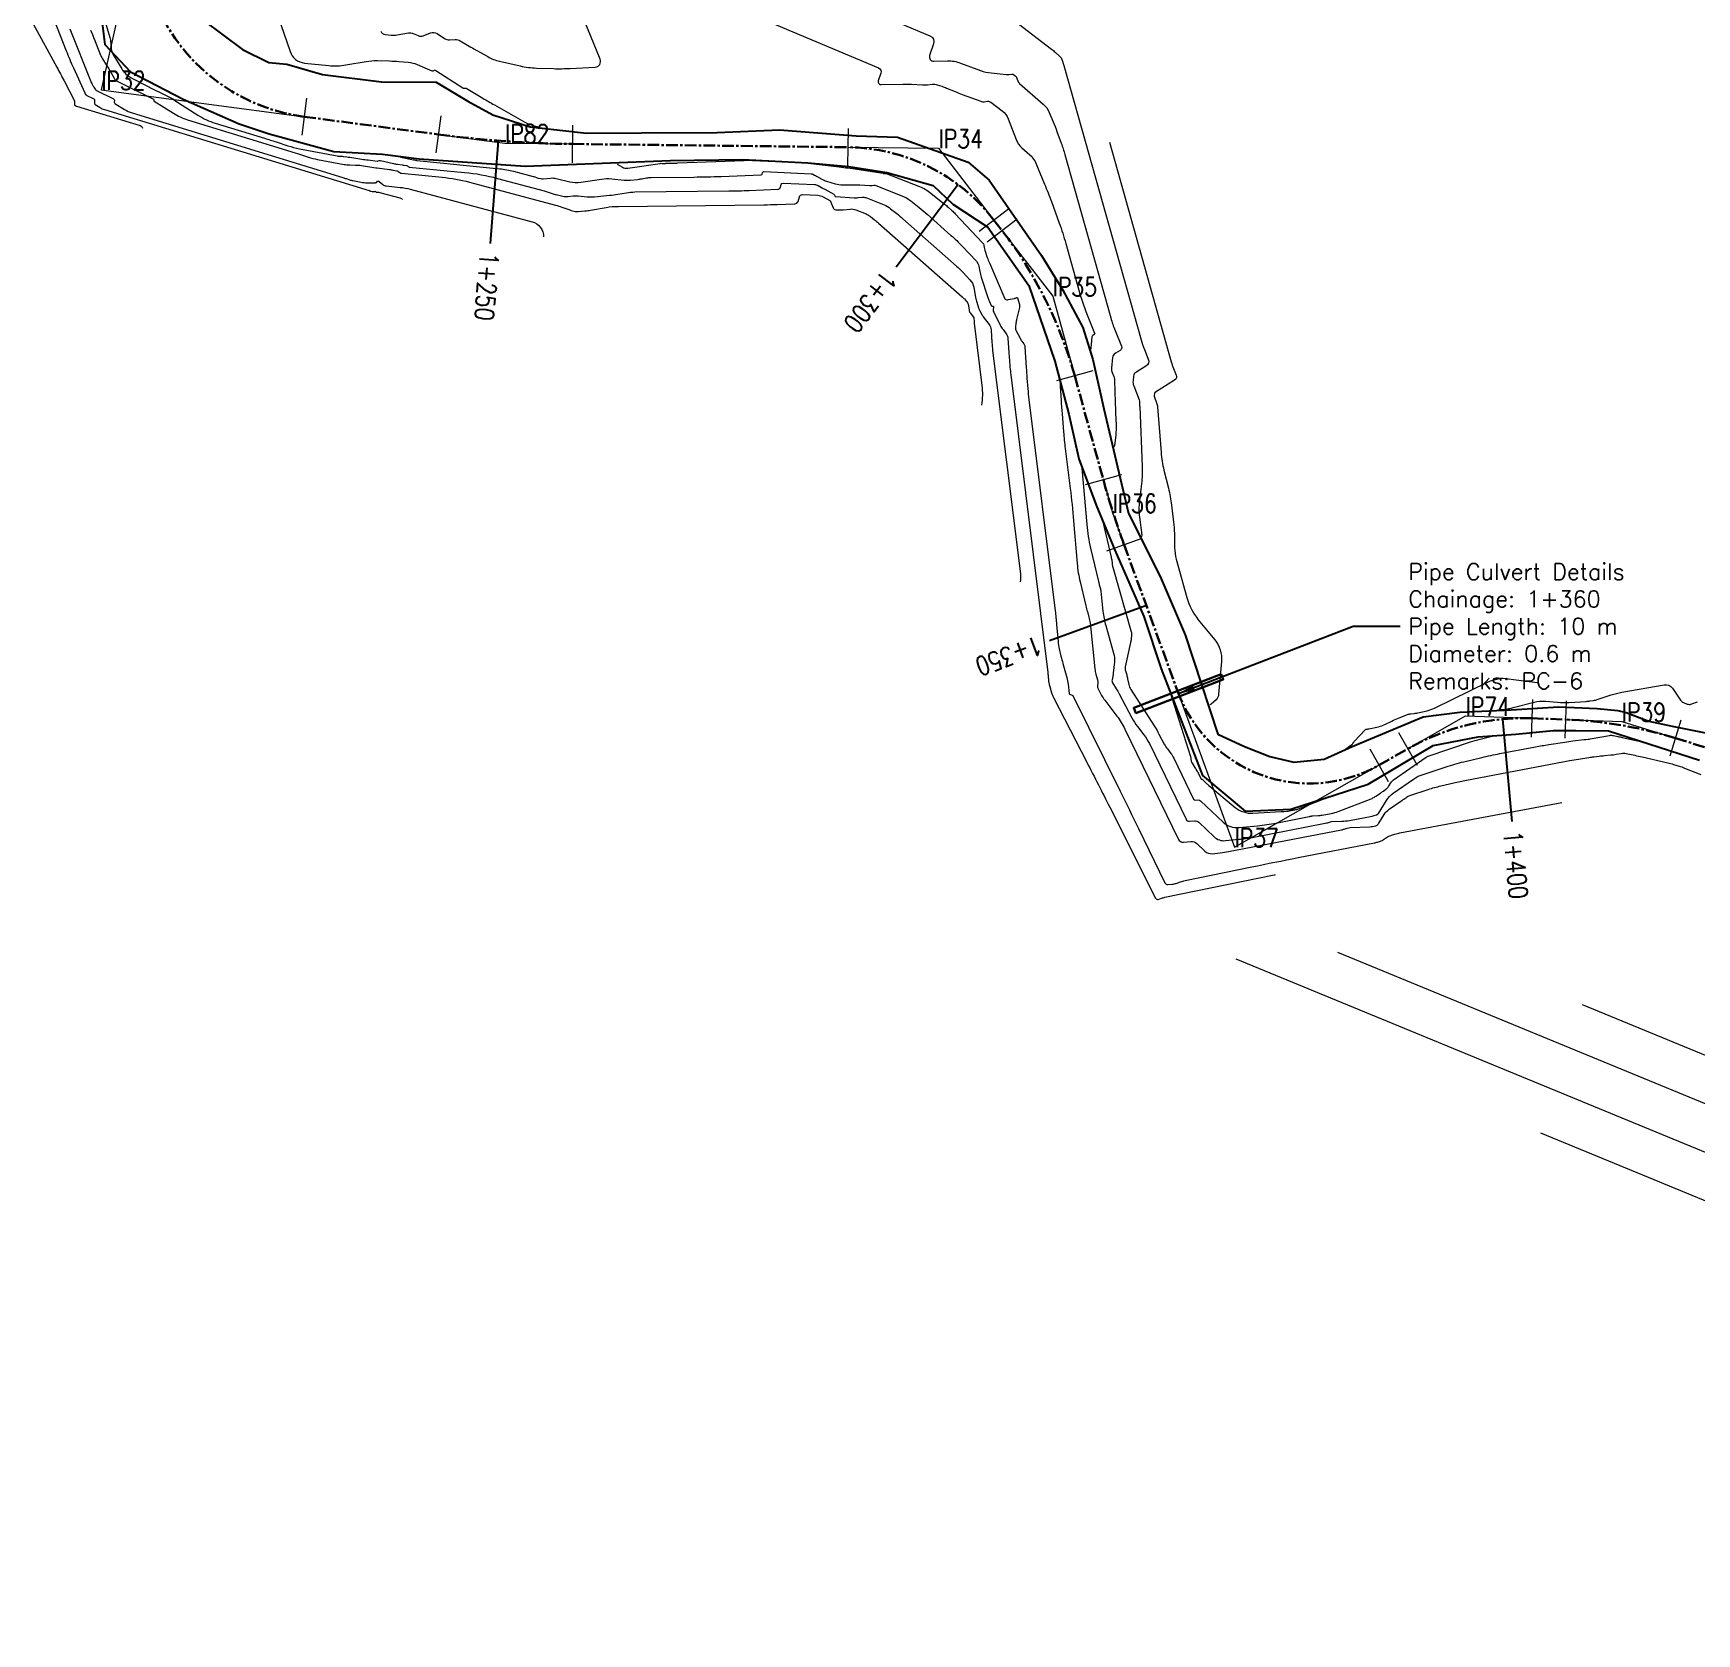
# Model space of a CAD drawing. Extents: x 337736 to 342002, y 3067251 to 3069533.
# Drawn here: x 338894.4 to 339072, y 3068273.6 to 3068444.5 of the extents above; entities that cross this region are included whole.
import ezdxf
from ezdxf.enums import TextEntityAlignment as Align

# ---------------------------------------------------------------- set-up
doc = ezdxf.new("R2010")
doc.units = 0
doc.header["$MEASUREMENT"] = 0
doc.linetypes.add('Center', pattern=[2, 1.25, -0.25, 0.25, -0.25])
for name, color, linetype, lineweight in [('BEC', 3, 'Continuous', 13), ('BES', 3, 'Continuous', 13), ('Chainage', 7, 'Continuous', 25), ('Contour', 4, 'Continuous', 0), ('IP_Line', 150, 'Continuous', 9), ('PC_Callout', 6, 'Continuous', 30), ('PipeCulvert', 6, 'Continuous', 30), ('RC', 9, 'Center', 30)]:
    doc.layers.add(name, color=color, linetype=linetype, lineweight=lineweight)
doc.layers.add('IPName', color=7, linetype='Continuous')
doc.layers.add('RoadEdge', color=51, linetype='Continuous')
doc.styles.get("Standard").update_dxf_attribs({"font": 'simplex.shx'})
doc.dimstyles.new('Dimension_PC_Callout', dxfattribs={"dimtxt": 1.75, "dimasz": 1.75, "dimexe": 0.18, "dimexo": 0.0625, "dimgap": 0.875, "dimtad": 0, "dimdec": 4, "dimzin": 0, "dimdsep": 46, "dimtxsty": 'Standard', "dimcen": 0.09, "dimadec": 0, "dimazin": 0, "dimtfac": 1, "dimtdec": 4, "dimtofl": 0, "dimtmove": 0, "dimatfit": 3, "dimfxl": 1, "dimtolj": 1, "dimtzin": 0, "dimarcsym": 0})

msp = doc.modelspace()

# ---------------------------------------------------------------- linework, layer by layer
at = {"layer": 'BEC'}
for points in [[(338923.62, 3068437.6), (338923.09, 3068433.64)], [(338923.62, 3068437.6), (338923.09, 3068433.64)], [(338937.94, 3068435.71), (338937.41, 3068431.75)], [(338937.94, 3068435.71), (338937.41, 3068431.75)], [(338952.02, 3068434.71), (338951.97, 3068430.71)], [(338952.02, 3068434.71), (338951.97, 3068430.71)], [(338981.43, 3068434.37), (338981.38, 3068430.37)], [(338981.43, 3068434.37), (338981.38, 3068430.37)], [(338998.6, 3068425.8), (338995.43, 3068423.36)], [(338998.6, 3068425.8), (338995.43, 3068423.36)], [(338999.47, 3068424.67), (338996.3, 3068422.23)], [(338999.47, 3068424.67), (338996.3, 3068422.23)], [(339007.56, 3068408.47), (339003.7, 3068407.41)], [(339007.56, 3068408.47), (339003.7, 3068407.41)], [(339010.62, 3068397.38), (339006.76, 3068396.31)], [(339010.62, 3068397.38), (339006.76, 3068396.31)], [(339012.79, 3068390.58), (339009.03, 3068389.21)], [(339012.79, 3068390.58), (339009.03, 3068389.21)], [(339018.5, 3068374.94), (339014.74, 3068373.57)], [(339018.5, 3068374.94), (339014.74, 3068373.57)], [(339054.53, 3068373.37), (339054.38, 3068369.37)], [(339054.53, 3068373.37), (339054.38, 3068369.37)], [(339058.11, 3068373.24), (339057.96, 3068369.24)], [(339058.11, 3068373.24), (339057.96, 3068369.24)], [(339070.36, 3068371.16), (339069.18, 3068367.34)], [(339070.36, 3068371.16), (339069.18, 3068367.34)], [(339040.22, 3068369.86), (339042.2, 3068366.38)], [(339040.22, 3068369.86), (339042.2, 3068366.38)], [(339037.13, 3068368.1), (339039.11, 3068364.62)], [(339037.13, 3068368.1), (339039.11, 3068364.62)]]:
    msp.add_lwpolyline(points, dxfattribs=at)
at = {"layer": 'BES'}
for points in [[(338923.62, 3068437.6), (338923.09, 3068433.64)], [(338923.62, 3068437.6), (338923.09, 3068433.64)], [(338937.94, 3068435.71), (338937.41, 3068431.75)], [(338937.94, 3068435.71), (338937.41, 3068431.75)], [(338952.02, 3068434.71), (338951.97, 3068430.71)], [(338952.02, 3068434.71), (338951.97, 3068430.71)], [(338981.43, 3068434.37), (338981.38, 3068430.37)], [(338981.43, 3068434.37), (338981.38, 3068430.37)], [(338998.6, 3068425.8), (338995.43, 3068423.36)], [(338998.6, 3068425.8), (338995.43, 3068423.36)], [(338999.47, 3068424.67), (338996.3, 3068422.23)], [(338999.47, 3068424.67), (338996.3, 3068422.23)], [(339007.56, 3068408.47), (339003.7, 3068407.41)], [(339007.56, 3068408.47), (339003.7, 3068407.41)], [(339010.62, 3068397.38), (339006.76, 3068396.31)], [(339010.62, 3068397.38), (339006.76, 3068396.31)], [(339012.79, 3068390.58), (339009.03, 3068389.21)], [(339012.79, 3068390.58), (339009.03, 3068389.21)], [(339018.5, 3068374.94), (339014.74, 3068373.57)], [(339018.5, 3068374.94), (339014.74, 3068373.57)], [(339054.53, 3068373.37), (339054.38, 3068369.37)], [(339054.53, 3068373.37), (339054.38, 3068369.37)], [(339058.11, 3068373.24), (339057.96, 3068369.24)], [(339058.11, 3068373.24), (339057.96, 3068369.24)], [(339070.36, 3068371.16), (339069.18, 3068367.34)], [(339070.36, 3068371.16), (339069.18, 3068367.34)], [(339040.22, 3068369.86), (339042.2, 3068366.38)], [(339040.22, 3068369.86), (339042.2, 3068366.38)], [(339037.13, 3068368.1), (339039.11, 3068364.62)], [(339037.13, 3068368.1), (339039.11, 3068364.62)]]:
    msp.add_lwpolyline(points, dxfattribs=at)
at = {"layer": 'Chainage'}
for p, q in [((338944.06, 3068433.06), (338943.21, 3068422.09)), ((338993.18, 3068428.37), (338986.58, 3068419.57)), ((339013.28, 3068383.4), (339002.95, 3068379.63)), ((339051.3, 3068371.28), (339052.3, 3068360.33))]:
    msp.add_line(p, q, dxfattribs=at)
at = {"layer": 'Contour'}
for points, elevation in [([(338942.29, 3068464.46), (338990.18, 3068444.27, -0.39524), (338990.57, 3068443.4), (338990.14, 3068442.16, 0.52309), (338990.58, 3068441.56), (338992.06, 3068441.59, -0.09527), (338993.44, 3068441.36), (338995.59, 3068440.56, 0.06492), (338996.72, 3068440.3), (338998.32, 3068440.14, 0.05425), (338998.6, 3068440.14), (338998.91, 3068440.18, -0.1947), (338999.11, 3068440.12), (338999.29, 3068439.99, -0.14037), (338999.42, 3068439.81), (338999.56, 3068439.44, 0.12299), (338999.75, 3068439.17), (339002.28, 3068436.95, -0.11493), (339002.91, 3068436.09), (339003.33, 3068435.07, -0.01119), (339003.73, 3068434.05), (339004.19, 3068432.79, -0.01902), (339004.58, 3068431.58), (339009.49, 3068414.13, 0.02759), (339009.94, 3068412.8), (339010.63, 3068411.11, -0.36572), (339010.48, 3068410.67), (339009.97, 3068410.36, 0.23471), (339009.68, 3068409.89), (339009.57, 3068408.75, 0.11529), (339009.63, 3068408.3), (339009.8, 3068407.86, -0.08334), (339009.89, 3068407.41), (339009.96, 3068405.15, 0.00306), (339010, 3068403.95), (339010.05, 3068402.73, -0.04124), (339010.01, 3068401.61), (339009.87, 3068400.49, -0.264869), (339009.74, 3068400.31, -0.264869)], 1433), ([(338917.25, 3068456.02), (338921.85, 3068442.59, 0.29277), (338923.4, 3068441.36), (338925.98, 3068441.09, 0.06816), (338927.82, 3068441.16), (338929.97, 3068441.53, -0.04958), (338931.17, 3068441.61), (338932.48, 3068441.58, -0.01314), (338933.48, 3068441.52), (338934.47, 3068441.44, -0.08203), (338935.42, 3068441.2), (338936.98, 3068440.53, 0.19441), (338937.12, 3068440.53), (338937.26, 3068440.58, -0.23688), (338937.4, 3068440.57), (338940.29, 3068438.71, 0.15405), (338940.41, 3068438.68), (338940.53, 3068438.69, -0.1456), (338940.65, 3068438.66), (338942.44, 3068437.59, 0.00561), (338943.67, 3068436.88), (338946.93, 3068435.03, 0.07234), (338947.82, 3068434.69), (338948.56, 3068434.52)], 1436), ([(338953.68, 3068453.9), (338984.68, 3068440.83, -0.39524), (338984.94, 3068440.26), (338984.66, 3068439.44, 0.52309), (338984.95, 3068439.05), (338987.27, 3068439.1, -0.01842), (338988.22, 3068439.09), (338989.38, 3068439.03, 0.03944), (338989.91, 3068439.04), (338990.45, 3068439.1, -0.11078), (338990.96, 3068439.04), (338991.46, 3068438.87, -0.01515), (338991.95, 3068438.68), (338992.86, 3068438.31, 0.00971), (338993.63, 3068438), (338995.6, 3068437.27, 0.11937), (338995.96, 3068437.23), (338996.33, 3068437.27, -0.1947), (338996.66, 3068437.18), (338997.88, 3068436.26, -0.14037), (338998.53, 3068435.38), (338999.37, 3068433.19, 0.12299), (338999.99, 3068432.29), (339000.84, 3068431.55, -0.11493), (339001.48, 3068430.66), (339002.41, 3068428.42, -0.01119), (339003.14, 3068426.57), (339003.98, 3068424.26, -0.01902), (339004.68, 3068422.08), (339006.26, 3068416.47, 0.02759), (339006.82, 3068414.83), (339007.76, 3068412.5, -0.36572), (339007.72, 3068412.36), (339007.56, 3068412.26, 0.23471), (339007.47, 3068412.12), (339007.36, 3068410.93, -0.128556), (339007.3, 3068410.76, -0.128556)], 1434), ([(338931.56, 3068444.75, 0.29277), (338931.99, 3068444.41), (338932.64, 3068444.34, 0.06816), (338933.28, 3068444.36), (338934.48, 3068444.57, -0.14553), (338935.01, 3068444.51), (338935.53, 3068444.28, 0.19441), (338936.05, 3068444.27), (338936.86, 3068444.58, -0.23688), (338937.54, 3068444.5), (338938.34, 3068443.99, 0.15405), (338938.88, 3068443.84), (338939.47, 3068443.87, -0.1456), (338940.02, 3068443.73), (338940.8, 3068443.27, 0.00561), (338941.49, 3068442.87), (338942.95, 3068442.04, 0.07234), (338944.22, 3068441.55), (338946.42, 3068441.04, 0.04877), (338948.18, 3068440.82), (338949.97, 3068440.76, 0.02021), (338951.75, 3068440.78), (338954.42, 3068440.91, 0.5162), (338954.96, 3068441.76), (338950.35, 3068453.11, -0.48984)], 1434), ([(338901.66, 3068447.31), (338902.59, 3068444.09, -0.05128), (338902.7, 3068443.49), (338902.75, 3068442.88, 0.11703), (338902.93, 3068442.31), (338903.88, 3068440.73, 0.13881), (338904.89, 3068439.78), (338906.69, 3068438.85, 0.00372), (338907.78, 3068438.3), (338909.41, 3068437.49, -0.30765), (338909.42, 3068437.47), (338909.42, 3068437.44, 0.27976), (338909.43, 3068437.42), (338912.02, 3068435.78, 0.06692), (338913.86, 3068434.94), (338919.13, 3068433.32, -0.00502), (338920.37, 3068432.93), (338921.61, 3068432.52, 0.0325), (338922.87, 3068432.2), (338926.89, 3068431.43, 0.04518), (338927.1, 3068431.41), (338927.32, 3068431.41, -0.03539), (338927.53, 3068431.39), (338927.91, 3068431.34, -0.00129), (338928.23, 3068431.29), (338929.51, 3068431.09, 0.0093), (338930.19, 3068431), (338931.15, 3068430.89, 0.10071), (338931.26, 3068430.9), (338931.37, 3068430.93, -0.1253), (338931.49, 3068430.93), (338932.9, 3068430.63, 0.01887), (338933.31, 3068430.55), (338933.84, 3068430.48, -0.00381), (338934.04, 3068430.45), (338934.28, 3068430.42, -0.13686), (338934.38, 3068430.37), (338934.47, 3068430.3, 0.15117), (338934.57, 3068430.25), (338940.49, 3068429.68, -0.04094), (338944.01, 3068429.04), (338948.99, 3068427.71, -0.02035), (338949.42, 3068427.58), (338949.85, 3068427.43, 0.03047), (338950.28, 3068427.3), (338950.99, 3068427.14, 0.08025), (338951.53, 3068427.11), (338952.07, 3068427.16, -0.04856), (338952.61, 3068427.17), (338953.56, 3068427.08, 0.04721), (338954.37, 3068427.08), (338955.96, 3068427.23, 0.01941), (338956.86, 3068427.35), (338957.76, 3068427.5, -0.04033), (338958.66, 3068427.59), (338968.7, 3068427.7, 0.007), (338970.87, 3068427.75), (338973.95, 3068427.87, 0.31856), (338974.18, 3068428.04), (338974.28, 3068428.37, -0.34144), (338974.5, 3068428.53), (338977.84, 3068428.38, -0.11574), (338978.23, 3068428.27), (338978.59, 3068428.07, 0.00004), (338978.96, 3068427.87), (338979.92, 3068427.34, -0.17078), (338979.99, 3068427.26), (338980.03, 3068427.16, 0.28678), (338980.11, 3068427.1), (338982.08, 3068426.97, 0.04384), (338982.5, 3068426.98), (338982.92, 3068427.03, -0.12204), (338983.33, 3068426.98), (338985.27, 3068426.22, -0.07625), (338985.98, 3068425.8), (338986.64, 3068425.27, -0.01115), (338987.28, 3068424.73), (338993.01, 3068419.67, -0.02324), (338993.73, 3068418.97), (338994.45, 3068418.21, -0.14481), (338994.85, 3068417.41), (338995.05, 3068416.31, 0.03452), (338995.18, 3068415.8), (338995.37, 3068415.22, 0.03837), (338995.51, 3068414.88), (338995.68, 3068414.56, 0.04434), (338995.87, 3068414.25), (338996.48, 3068413.44, -0.1472), (338996.7, 3068412.87), (338996.74, 3068412.15, 0.00449), (338996.78, 3068411.66), (338996.82, 3068411.16, 0.01049), (338996.87, 3068410.67), (338999.83, 3068386.8, -0.071818), (338999.81, 3068385.94, -0.071818)], 1438), ([(338894.43, 3068445.55), (338896.94, 3068440.92, -0.00591), (338897.72, 3068439.45), (338898.82, 3068437.31, -0.14057), (338898.85, 3068437.14), (338898.83, 3068436.93, 0.27976), (338898.87, 3068436.85), (338898.96, 3068436.79, 0.06692), (338899.05, 3068436.75), (338905.85, 3068434.67, -0.290272), (338906.08, 3068434.4, -0.290272)], 1443), ([(338896.65, 3068445.92), (338897.94, 3068442.66, 0.01211), (338898.72, 3068440.83), (338899.92, 3068438.19, 0.04926), (338899.98, 3068438.08), (338900.06, 3068437.97, 0.12209), (338900.15, 3068437.89), (338900.88, 3068437.53, -0.30765), (338900.98, 3068437.35), (338900.96, 3068437.11, 0.27976), (338901.05, 3068436.92), (338901.57, 3068436.59, 0.06692), (338902.02, 3068436.39), (338930.29, 3068427.73, -0.00502), (338930.35, 3068427.71), (338930.41, 3068427.69, 0.0325), (338930.47, 3068427.67), (338930.62, 3068427.64, 0.04518), (338930.73, 3068427.63), (338930.88, 3068427.63, 0.21206), (338930.91, 3068427.64), (338930.93, 3068427.66, -0.40123), (338930.95, 3068427.66), (338931.02, 3068427.6, 0.15117), (338931.09, 3068427.57), (338931.34, 3068427.55, -0.04094), (338931.53, 3068427.51), (338933.57, 3068426.97, -0.168294), (338933.86, 3068426.77, -0.168294)], 1442), ([(338898.33, 3068445.02), (338900.56, 3068439.4, 0.03503), (338900.67, 3068439.17), (338900.84, 3068438.87, 0.05303), (338900.87, 3068438.83), (338900.9, 3068438.8, -0.08231), (338900.92, 3068438.77), (338900.93, 3068438.73, 0.05569), (338900.95, 3068438.7), (338901.08, 3068438.53, 0.12209), (338901.19, 3068438.43), (338903.01, 3068437.52, -0.30765), (338903.09, 3068437.38), (338903.07, 3068437.19, 0.27976), (338903.15, 3068437.05), (338904.18, 3068436.39, 0.06692), (338904.98, 3068436.02), (338927.5, 3068429.12, -0.00502), (338927.86, 3068429.01), (338928.21, 3068428.89, 0.0325), (338928.57, 3068428.8), (338929.44, 3068428.64, 0.04518), (338930.08, 3068428.57), (338930.97, 3068428.57, 0.21206), (338931.07, 3068428.61), (338931.18, 3068428.73, -0.2506), (338931.23, 3068428.75), (338931.3, 3068428.74, -0.13686), (338931.36, 3068428.71), (338931.77, 3068428.37, 0.15117), (338932.1, 3068428.23), (338933.59, 3068428.08, -0.04094), (338934.68, 3068427.88), (338947.7, 3068424.41, -0.3464), (338948.92, 3068422.78)], 1441), ([(338999.63, 3068445.53), (339003.15, 3068442.84, -0.01639), (339003.55, 3068442.51), (339004.06, 3068442.07, -0.11493), (339004.17, 3068441.91), (339004.25, 3068441.73, -0.01119), (339004.32, 3068441.54), (339004.41, 3068441.31, -0.01902), (339004.48, 3068441.09), (339012.72, 3068411.8, 0.02759), (339013.07, 3068410.77), (339013.49, 3068409.73, -0.36572), (339013.24, 3068408.99), (339012.16, 3068408.32, 0.23471), (339011.91, 3068407.92), (339011.86, 3068407.4, 0.11529), (339011.93, 3068406.89), (339012.51, 3068405.37, -0.08334), (339012.55, 3068405.14), (339012.56, 3068404.9, 0.00306), (339012.57, 3068404.66), (339012.84, 3068398.27, -0.04124), (339012.77, 3068396.44), (339012.54, 3068394.58, 0.06219), (339012.55, 3068392.85), (339012.79, 3068390.92, -0.282885), (339012.7, 3068390.71, -0.282885)], 1432), ([(338900.55, 3068444.85), (338900.74, 3068444.4, -0.0056), (338900.92, 3068443.95), (338901.61, 3068442.21, 0.03503), (338901.68, 3068442.07), (338901.76, 3068441.93, 0.01028), (338901.84, 3068441.79), (338902.22, 3068441.18, -0.0072), (338902.49, 3068440.73), (338903.07, 3068439.74, -0.03223), (338903.1, 3068439.68), (338903.13, 3068439.6, 0.05569), (338903.15, 3068439.58), (338903.17, 3068439.55, 0.12209), (338903.19, 3068439.54), (338907.28, 3068437.5, -0.30765), (338907.31, 3068437.44), (338907.3, 3068437.36, 0.27976), (338907.34, 3068437.3), (338909.41, 3068435.99, 0.06692), (338910.9, 3068435.3), (338921.92, 3068431.92, -0.00502), (338922.87, 3068431.62), (338923.81, 3068431.31, 0.0325), (338924.77, 3068431.06), (338927.61, 3068430.53, 0.04518), (338928.23, 3068430.47), (338928.85, 3068430.46, -0.03539), (338929.47, 3068430.41), (338931.01, 3068430.18, -0.00129), (338931.05, 3068430.18), (338931.1, 3068430.17, 0.11012), (338931.1, 3068430.17), (338931.11, 3068430.17, -0.1253), (338931.11, 3068430.17), (338931.14, 3068430.16, 0.01887), (338931.16, 3068430.16), (338932.46, 3068429.98, -0.00381), (338932.81, 3068429.93), (338933.24, 3068429.86, -0.13686), (338933.41, 3068429.78), (338933.57, 3068429.65, 0.15117), (338933.75, 3068429.58), (338938.08, 3068429.16, -0.04094), (338941, 3068428.63), (338950.19, 3068426.18, -0.02035), (338950.87, 3068425.97), (338951.73, 3068425.66, 0.03047), (338952.02, 3068425.58), (338952.32, 3068425.51, 0.0789), (338952.62, 3068425.49), (338953.34, 3068425.56, 0.01941), (338953.92, 3068425.64), (338955.59, 3068425.93, -0.04033), (338956.91, 3068426.05), (338972.44, 3068426.22, 0.007), (338973.87, 3068426.26), (338975.76, 3068426.33, 0.31856), (338976.09, 3068426.58), (338976.24, 3068427.07, -0.34144), (338976.57, 3068427.3), (338978.21, 3068427.23, -0.11574), (338978.76, 3068427.08), (338979.5, 3068426.67, -0.18604), (338979.54, 3068426.62), (338979.56, 3068426.56, 0.01482), (338979.59, 3068426.49), (338979.84, 3068425.89, 0.28678), (338980.11, 3068425.69), (338980.51, 3068425.67, 0.04384), (338980.91, 3068425.68), (338981.64, 3068425.76, -0.12204), (338982.25, 3068425.68), (338983.36, 3068425.24, -0.07625), (338983.84, 3068424.97), (338984.27, 3068424.62, -0.01115), (338984.69, 3068424.26), (338993.6, 3068416.4, -0.02324), (338993.85, 3068416.16), (338994.09, 3068415.9, -0.14481), (338994.24, 3068415.61), (338994.35, 3068414.99, 0.11771), (338994.5, 3068414.64), (338994.8, 3068414.25, -0.1472), (338994.87, 3068414.05), (338994.89, 3068413.81, 0.00449), (338994.9, 3068413.64), (338994.91, 3068413.47, 0.01049), (338994.93, 3068413.3), (338995.72, 3068406.92, -0.071818), (338995.68, 3068404.82, -0.071818)], 1439), ([(339009.35, 3068432.89), (339015.94, 3068409.46, 0.02759), (339016.19, 3068408.74), (339016.48, 3068408.03, -0.36572), (339016.3, 3068407.48), (339014.25, 3068406.22, 0.23471), (339014.15, 3068406.06), (339014.13, 3068405.86, 0.11529), (339014.16, 3068405.66), (339014.38, 3068405.08, -0.07228), (339014.48, 3068404.62), (339014.85, 3068399.77, 0.04268), (339015.15, 3068397.87), (339015.64, 3068395.94, -0.03263), (339015.96, 3068394.15), (339016.21, 3068392.05, -0.02623), (339016.28, 3068390.81), (339016.3, 3068389.58, 0.06515), (339016.47, 3068388.37), (339017.6, 3068384.27, 0.10404), (339018.83, 3068381.9), (339020.59, 3068379.74, -0.1948), (339021.3, 3068377.45), (339021, 3068373.93, -0.19204), (339020.72, 3068373.35), (339020.2, 3068372.89, -0.112012), (339020.05, 3068372.81, -0.112012)], 1431), ([(338933.65, 3068431.31), (338935.02, 3068431.01, 0.01887), (338935.11, 3068431), (338935.23, 3068430.98, -0.00381), (338935.27, 3068430.98), (338935.32, 3068430.97, -0.13686), (338935.35, 3068430.96), (338935.36, 3068430.94, 0.15117), (338935.39, 3068430.93), (338944.24, 3068430.07, -0.04094), (338945.71, 3068429.8), (338947.8, 3068429.25, -0.02035), (338947.98, 3068429.19), (338948.16, 3068429.13, 0.03047), (338948.34, 3068429.07), (338948.62, 3068429.01, 0.08025), (338948.88, 3068428.99), (338949.67, 3068429.07, -0.08481), (338950.27, 3068429.03), (338951.72, 3068428.68, 0.09688), (338952.89, 3068428.63), (338955.1, 3068428.96, -0.06056), (338956.21, 3068428.99), (338957.54, 3068428.86, 0.04721), (338958.21, 3068428.86), (338958.95, 3068428.93, 0.01941), (338959.44, 3068429), (338959.92, 3068429.08, -0.04033), (338960.41, 3068429.13), (338964.96, 3068429.18, 0.007), (338967.87, 3068429.25), (338972.15, 3068429.42, 0.31856), (338972.26, 3068429.5), (338972.31, 3068429.67, -0.34144), (338972.43, 3068429.76), (338977.49, 3068429.54, -0.11574), (338977.68, 3068429.48), (338977.86, 3068429.38, 0.00004), (338978.05, 3068429.28), (338978.64, 3068428.95, 0.05255), (338979.12, 3068428.75), (338980.06, 3068428.46, 0.07674), (338980.87, 3068428.35), (338981.88, 3068428.36, -0.01895), (338982.68, 3068428.34), (338983.77, 3068428.27, 0.04384), (338983.98, 3068428.28), (338984.2, 3068428.3, -0.12204), (338984.41, 3068428.27), (338987.17, 3068427.19, -0.07625), (338988.13, 3068426.63), (338989.01, 3068425.92, -0.01115), (338989.87, 3068425.2), (338992.42, 3068422.95, -0.02324), (338993.62, 3068421.79), (338995.13, 3068420.18, -0.14481), (338995.39, 3068419.67), (338995.49, 3068419.08, 0.03452), (338995.64, 3068418.5), (338996.36, 3068416.31, 0.02271), (338996.5, 3068415.95), (338996.71, 3068415.46, 0.27139), (338996.79, 3068415.4), (338996.91, 3068415.39, -0.41533), (338996.97, 3068415.32), (338996.93, 3068414.99, 0.1453), (338996.98, 3068414.75), (338997.69, 3068413.35, 0.04434), (338997.98, 3068412.88), (338998.32, 3068412.43, -0.1472), (338998.5, 3068411.93), (338998.6, 3068410.49, 0.00449), (338998.66, 3068409.67), (338998.72, 3068408.86, 0.01049), (338998.81, 3068408.05), (339002.75, 3068376.27, -0.00981), (339002.79, 3068375.88), (339002.83, 3068375.4, 0.03768), (339002.86, 3068375.19), (339002.91, 3068374.98, 0.00983), (339002.97, 3068374.78), (339003.16, 3068374.1, 0.05068), (339003.36, 3068373.6), (339006.93, 3068366.67, -0.00278), (339009.37, 3068361.88), (339014.27, 3068352.14, 0.37351), (339014.54, 3068352.03), (339014.9, 3068352.15, -0.03045), (339015.27, 3068352.25), (339026.94, 3068354.65, -0.024614), (339027.08, 3068354.67, -0.024614)], 1437), ([(338956.79, 3068430.55), (338957.33, 3068430.24, 0.1705), (338957.91, 3068430.12), (338961.38, 3068430.64, -0.06056), (338961.54, 3068430.64), (338961.74, 3068430.63, 0.04721), (338961.83, 3068430.63), (338961.94, 3068430.64, 0.01941), (338962.02, 3068430.65), (338962.09, 3068430.66, -0.04033), (338962.16, 3068430.66), (338962.81, 3068430.67, 0.007), (338963.27, 3068430.68), (338970.34, 3068430.96, 0.31856), (338970.35, 3068430.97), (338970.35, 3068430.98, -0.34144), (338970.36, 3068430.98), (338977.13, 3068430.69, -0.11574), (338977.13, 3068430.69), (338977.13, 3068430.69, 0.00004), (338977.14, 3068430.69), (338977.14, 3068430.68, 0.05255), (338977.15, 3068430.68), (338977.16, 3068430.68, 0.04338), (338977.17, 3068430.67), (338980.49, 3068430.27, -0.00817), (338982.38, 3068430.01), (338985.17, 3068429.58, 0.04143), (338985.25, 3068429.57), (338985.33, 3068429.57, -0.01895), (338985.38, 3068429.57), (338985.45, 3068429.57, 0.04384), (338985.46, 3068429.57), (338985.48, 3068429.57, -0.12204), (338985.49, 3068429.57), (338989.07, 3068428.16, -0.07625), (338990.28, 3068427.46), (338991.73, 3068426.29, -0.01115), (338992.12, 3068425.96), (338992.51, 3068425.62, -0.02324), (338992.88, 3068425.26), (338995.8, 3068422.15, -0.14481), (338995.92, 3068421.92), (338995.97, 3068421.65, 0.03452), (338996.04, 3068421.38), (338996.29, 3068420.6, 0.02271), (338996.52, 3068420.01), (338998.18, 3068416.16, 0.27139), (338998.27, 3068416.1), (338998.39, 3068416.08, 0.07502), (338998.51, 3068416.09), (338999.19, 3068416.22, 0.04054), (338999.32, 3068416.26), (338999.45, 3068416.31, -0.43896), (338999.54, 3068416.27), (338999.7, 3068415.67, -0.12529), (338999.72, 3068415.23), (338999.43, 3068413.98, 0.02924), (338999.36, 3068413.56), (338999.32, 3068413.14, 0.1453), (338999.39, 3068412.74), (338999.79, 3068411.96, 0.04434), (338999.98, 3068411.66), (339000.19, 3068411.38, -0.1472), (339000.31, 3068411.06), (339000.45, 3068408.83, 0.00449), (339000.53, 3068407.69), (339000.63, 3068406.56, 0.01049), (339000.74, 3068405.42), (339003.54, 3068382.85, -0.00981), (339003.7, 3068381.38), (339003.85, 3068379.57, 0.03768), (339003.98, 3068378.78), (339004.16, 3068378, 0.00983), (339004.37, 3068377.23), (339004.79, 3068375.71, -0.04196), (339004.93, 3068375), (339005.03, 3068374, 0.33877), (339005.13, 3068373.9), (339005.3, 3068373.88, -0.24264), (339005.42, 3068373.79), (339010.48, 3068363.6, -0.00234), (339012.44, 3068359.6), (339015.25, 3068353.79, 0.31229), (339015.58, 3068353.61), (339016.02, 3068353.65, 0.05838), (339016.46, 3068353.74), (339016.94, 3068353.91, -0.03045), (339017.41, 3068354.03), (339024.55, 3068355.5, -0.00304), (339029.48, 3068356.49), (339037.63, 3068358.06, 0.03311), (339037.96, 3068358.15), (339038.29, 3068358.26, 0.06771), (339038.59, 3068358.41), (339039.04, 3068358.71, -0.068), (339039.29, 3068358.83), (339039.57, 3068358.92, -0.02161), (339039.83, 3068359), (339040.1, 3068359.06, -0.01236), (339040.36, 3068359.12), (339057.64, 3068362.37)], 1436), ([(339004.11, 3068407.22, 0.066118), (339004.08, 3068406.79), (339004.17, 3068405.34, 0.00449), (339004.28, 3068403.9), (339004.44, 3068401.95, 0.01049), (339004.62, 3068400.18), (339005.15, 3068395.91, -0.00981), (339005.51, 3068392.47), (339005.89, 3068387.89, 0.03768), (339006.21, 3068385.95), (339006.82, 3068383.38, 0.00983), (339006.98, 3068382.77), (339007.15, 3068382.17, -0.04196), (339007.27, 3068381.56), (339007.79, 3068376.64, 0.04274), (339007.9, 3068376.1), (339008.08, 3068375.47, -0.0943), (339008.11, 3068375.15), (339008.07, 3068374.83, 0.14742), (339008.13, 3068374.52), (339008.5, 3068373.82, 0.04189), (339008.85, 3068373.29), (339010.14, 3068371.6, -0.05071), (339010.99, 3068370.22), (339016.7, 3068358.44, 0.31229), (339017.25, 3068358.13), (339018.02, 3068358.2, -0.21518), (339018.68, 3068357.98), (339019.53, 3068357.17, 0.21734), (339020.3, 3068356.91), (339021.18, 3068357, 0.02277), (339022.06, 3068357.13), (339034.11, 3068359.45, 0.03311), (339034.42, 3068359.54), (339034.73, 3068359.64, -0.07085), (339035.05, 3068359.7), (339037.15, 3068359.78, 0.03532), (339037.44, 3068359.82), (339037.79, 3068359.88, 0.15683), (339037.92, 3068359.95), (339038.02, 3068360.06, 0.05363), (339038.12, 3068360.18), (339038.69, 3068361.1, -0.10326), (339039.21, 3068361.65), (339040.47, 3068362.53, -0.00321), (339040.78, 3068362.74), (339041.09, 3068362.95, -0.068), (339041.42, 3068363.11), (339043.38, 3068363.77, -0.02161), (339044.73, 3068364.15), (339046.1, 3068364.48, -0.01236), (339047.47, 3068364.77), (339058.49, 3068366.85, -0.0086), (339059.41, 3068367.01), (339060.52, 3068367.18, -0.00522), (339061.07, 3068367.26), (339061.63, 3068367.33, -0.01057), (339062.19, 3068367.39), (339062.88, 3068367.45, 0.02201), (339063.43, 3068367.52), (339063.97, 3068367.62, -0.0973), (339064.52, 3068367.61), (339065.43, 3068367.42, -0.00415), (339066.22, 3068367.24), (339068.95, 3068366.61, -0.01576), (339069.56, 3068366.45), (339070.16, 3068366.27, -0.02298), (339070.75, 3068366.06), (339072.49, 3068365.36, 0.0027)], 1434), ([(339006.41, 3068398.07), (339006.92, 3068392.06, 0.03768), (339007.32, 3068389.54), (339008.17, 3068385.97, 0.00983), (339008.26, 3068385.63), (339008.36, 3068385.29, -0.04196), (339008.42, 3068384.95), (339008.65, 3068382.8, 0.04274), (339008.95, 3068381.27), (339009.79, 3068378.32, -0.0943), (339009.87, 3068377.4), (339009.75, 3068376.19, -0.02899), (339009.7, 3068375.83), (339009.62, 3068375.47, 0.19913), (339009.68, 3068375.14), (339010.07, 3068374.52, -0.02122), (339010.38, 3068373.99), (339011.74, 3068371.43, 0.04189), (339012.34, 3068370.49), (339013.02, 3068369.6, -0.05071), (339013.6, 3068368.66), (339017.52, 3068360.59, 0.31229), (339017.89, 3068360.38), (339018.42, 3068360.42, -0.21518), (339018.87, 3068360.27), (339020.51, 3068358.72, 0.21734), (339021.74, 3068358.3), (339023.17, 3068358.45, 0.02277), (339024.59, 3068358.65), (339032.39, 3068360.16, 0.03311), (339032.61, 3068360.22), (339032.82, 3068360.29, -0.07085), (339033.04, 3068360.33), (339034.15, 3068360.37, 0.03532), (339034.96, 3068360.46), (339037.41, 3068360.91, 0.04642), (339037.6, 3068360.97), (339037.87, 3068361.07, 0.03701), (339037.9, 3068361.08), (339037.93, 3068361.1, 0.02912), (339037.95, 3068361.11), (339038.02, 3068361.16, 0.09695), (339038.06, 3068361.21), (339038.91, 3068362.58, -0.10326), (339039.65, 3068363.36), (339041.82, 3068364.87, -0.00321), (339042.01, 3068365), (339042.19, 3068365.12, -0.068), (339042.4, 3068365.22), (339045.29, 3068366.19, -0.02161), (339047.18, 3068366.73), (339049.1, 3068367.19, -0.01236), (339051.03, 3068367.6), (339054.82, 3068368.32, -0.0086), (339056.25, 3068368.56), (339057.97, 3068368.82, -0.00522), (339058.82, 3068368.95), (339060, 3068369.1, -0.01057), (339060.22, 3068369.12), (339060.44, 3068369.14, 0.02201), (339060.66, 3068369.17), (339062.72, 3068369.54, -0.0973), (339063.17, 3068369.53), (339063.63, 3068369.43, -0.00377), (339064.09, 3068369.33), (339066.22, 3068368.84)], 1433), ([(339008.62, 3068392.36), (339009.52, 3068388.57, 0.00983), (339009.54, 3068388.49), (339009.57, 3068388.42, -0.04196), (339009.58, 3068388.34), (339009.63, 3068387.85, 0.04274), (339009.7, 3068387.5), (339011.66, 3068380.61, -0.0943), (339011.7, 3068380.23), (339011.66, 3068379.84, -0.02899), (339011.6, 3068379.46), (339011.03, 3068376.87, 0.12718), (339011.05, 3068376.44), (339011.18, 3068376.01, -0.02433), (339011.28, 3068375.58), (339011.41, 3068374.97, 0.09467), (339011.61, 3068374.45), (339014.12, 3068370.55, -0.02122), (339014.63, 3068369.68), (339015.2, 3068368.6, 0.04189), (339015.53, 3068368.09), (339015.9, 3068367.61, -0.05071), (339016.21, 3068367.1), (339018.33, 3068362.73, 0.31229), (339018.53, 3068362.62), (339018.81, 3068362.65, -0.21518), (339019.06, 3068362.56), (339021.48, 3068360.28, 0.21734), (339023.19, 3068359.7), (339025.16, 3068359.89, 0.02277), (339027.12, 3068360.18), (339030.68, 3068360.87, 0.03311), (339030.79, 3068360.9), (339030.9, 3068360.93, -0.07085), (339031.02, 3068360.96), (339031.61, 3068360.98, 0.03532), (339032.05, 3068361.03), (339033.01, 3068361.2, 0.04642), (339033.77, 3068361.42), (339037.3, 3068362.78, 0.03701), (339037.47, 3068362.86), (339037.64, 3068362.95, 0.02051), (339037.8, 3068363.05), (339038.28, 3068363.38, 0.0086), (339038.59, 3068363.6), (339038.89, 3068363.82, 0.09695), (339039.15, 3068364.09), (339039.39, 3068364.48, -0.10326), (339039.68, 3068364.79), (339043.17, 3068367.21, -0.00321), (339043.23, 3068367.25), (339043.3, 3068367.3, -0.068), (339043.37, 3068367.33), (339047.88, 3068368.84, -0.02161), (339048.93, 3068369.14), (339050.22, 3068369.45, 0.016413), (339050.24, 3068369.45, 0.016413)], 1432), ([(339034.59, 3068368.09), (339035.23, 3068368.56, 0.09042), (339035.34, 3068368.67), (339035.42, 3068368.81, -0.04217), (339035.52, 3068368.93), (339036.64, 3068370.14, -0.17215), (339036.76, 3068370.2), (339036.9, 3068370.22, 0.01914), (339037.04, 3068370.24), (339038.06, 3068370.47, 0.0614), (339038.75, 3068370.71), (339039.48, 3068371.08, -0.02292), (339040.21, 3068371.4), (339041.15, 3068371.77, -0.06752), (339041.52, 3068371.85), (339041.89, 3068371.89, 0.02945), (339042.27, 3068371.95), (339043.28, 3068372.18, 0.05928), (339044.05, 3068372.45), (339049.77, 3068375.25, -0.04434), (339050.29, 3068375.45), (339050.83, 3068375.6, -0.10066), (339051.39, 3068375.65), (339055.02, 3068375.2)], 1431), ([(339015.76, 3068374.33), (339017.98, 3068367.28, -0.02768), (339018.04, 3068367.04), (339018.08, 3068366.8, 0.09467), (339018.17, 3068366.57), (339018.51, 3068366.06, -0.02122), (339018.58, 3068365.92), (339018.67, 3068365.76)], 1431), ([(339051.75, 3068372.35), (339051.99, 3068372.4, 0.00737), (339052.45, 3068372.52), (339054.68, 3068373.1, -0.08609), (339055.92, 3068373.2), (339057.18, 3068373.09, 0.03649), (339058.44, 3068373.07), (339060.26, 3068373.18, 0.02299), (339060.65, 3068373.22), (339061.04, 3068373.28, 0.04142), (339061.43, 3068373.37), (339062.92, 3068373.86, -0.03451), (339064.06, 3068374.15), (339068.56, 3068374.95, -0.29758), (339069.46, 3068374.57), (339070.31, 3068373.3, 0.153), (339070.63, 3068373.05), (339071.03, 3068372.89, 0.1811), (339071.43, 3068372.88), (339072.13, 3068373.14, -0.1621)], 1432), ([(339018.67, 3068365.76, 0.04189), (339018.72, 3068365.68), (339018.77, 3068365.61, -0.05071), (339018.82, 3068365.54), (339019.14, 3068364.88, 0.31229), (339019.17, 3068364.86), (339019.21, 3068364.87, -0.21518), (339019.25, 3068364.85), (339019.67, 3068364.45, 0.01542), (339019.97, 3068364.19), (339022.78, 3068361.85, 0.18995), (339024.65, 3068361.23), (339027.68, 3068361.4, 0.01087), (339027.97, 3068361.42), (339028.27, 3068361.45, 0.02277), (339028.55, 3068361.49), (339028.96, 3068361.57, 0.03311), (339028.97, 3068361.58), (339028.99, 3068361.58, -0.07085), (339029, 3068361.58), (339029.07, 3068361.59, 0.03532), (339029.13, 3068361.59), (339029.24, 3068361.61, 0.04642), (339029.34, 3068361.64), (339032.35, 3068362.8, 0.002371), (339032.41, 3068362.82, 0.002371)], 1431), ([(339033.68, 3068346.38), (339155.9, 3068296.03, 0.11333)], 1437), ([(339059.83, 3068340.79), (339141.24, 3068307.25, 0.11333)], 1436)]:
    msp.add_lwpolyline(points, format="xyb", dxfattribs=dict(at, elevation=elevation))
for points, elevation in [([(339170.55, 3068284.81), (339022.86, 3068345.65)], 1438), ([(339185.21, 3068273.59), (339055.39, 3068327.07)], 1439)]:
    msp.add_lwpolyline(points, dxfattribs=dict(at, elevation=elevation))
at = {"layer": 'IP_Line'}
for points in [[(338906.45, 3068459.81), (338901.69, 3068438.48), (338923.36, 3068435.62)], [(338906.45, 3068459.81), (338901.69, 3068438.48), (338923.36, 3068435.62)], [(338937.67, 3068433.73), (338944.8, 3068432.79), (338952, 3068432.71)], [(338937.67, 3068433.73), (338944.8, 3068432.79), (338952, 3068432.71)], [(338981.4, 3068432.37), (338991.1, 3068432.26), (338997.01, 3068424.58)], [(338981.4, 3068432.37), (338991.1, 3068432.26), (338997.01, 3068424.58)], [(338997.89, 3068423.45), (339003.28, 3068416.46), (339005.63, 3068407.94)], [(338997.89, 3068423.45), (339003.28, 3068416.46), (339005.63, 3068407.94)], [(339008.69, 3068396.84), (339009.66, 3068393.32), (339010.91, 3068389.89)], [(339008.69, 3068396.84), (339009.66, 3068393.32), (339010.91, 3068389.89)], [(339016.62, 3068374.26), (339022.7, 3068357.6), (339038.12, 3068366.36)], [(339016.62, 3068374.26), (339022.7, 3068357.6), (339038.12, 3068366.36)], [(339041.21, 3068368.12), (339047.37, 3068371.62), (339054.45, 3068371.37)], [(339041.21, 3068368.12), (339047.37, 3068371.62), (339054.45, 3068371.37)], [(339058.04, 3068371.24), (339064.04, 3068371.02), (339069.77, 3068369.25)], [(339058.04, 3068371.24), (339064.04, 3068371.02), (339069.77, 3068369.25)]]:
    msp.add_lwpolyline(points, dxfattribs=at)
at = {"layer": 'PipeCulvert'}
msp.add_lwpolyline([(339021.27, 3068376.09), (339021.49, 3068375.53), (339012.16, 3068371.93), (339011.94, 3068372.49), (339021.27, 3068376.09)], dxfattribs=at)
at = {"layer": 'RC', "linetype": 'Center'}
msp.add_lwpolyline([(338906.45, 3068459.81, 0.440397), (338923.36, 3068435.62), (338923.36, 3068435.62), (338937.67, 3068433.73), (338937.67, 3068433.73, 0.029938), (338952, 3068432.71), (338952, 3068432.71), (338981.4, 3068432.37), (338981.4, 3068432.37, -0.229563), (338997.01, 3068424.58), (338997.01, 3068424.58), (338997.89, 3068423.45), (338997.89, 3068423.45, -0.097227), (339005.63, 3068407.94), (339005.63, 3068407.94), (339008.69, 3068396.84), (339008.69, 3068396.84, 0.020277), (339010.91, 3068389.89), (339010.91, 3068389.89), (339016.62, 3068374.26), (339016.62, 3068374.26, 0.463916), (339038.12, 3068366.36), (339038.12, 3068366.36), (339041.21, 3068368.12), (339041.21, 3068368.12, -0.139018), (339054.45, 3068371.37), (339054.45, 3068371.37), (339058.04, 3068371.24), (339058.04, 3068371.24, -0.066405), (339069.77, 3068369.25), (339069.77, 3068369.25), (339087.23, 3068363.83)], format="xyb", dxfattribs=at)
at = {"layer": 'RoadEdge'}
for points in [[(338901.56, 3068447.34, 1438.02), (338902.07, 3068443.32, 1438.17), (338904.82, 3068440.41, 1437.5), (338910.44, 3068437.48, 1437.52), (338916.4, 3068434.85, 1436.73), (338919.63, 3068433.79, 1436.73), (338926.51, 3068431.91, 1437.47), (338931.72, 3068431.64, 1437.11), (338935.62, 3068431.12, 1436.71), (338946.94, 3068430.35, 1436.28), (338962.46, 3068430.93, 1435.83), (338970.21, 3068431.07, 1435.93), (338977.13, 3068430.7, 1435.99), (338981.51, 3068430.29, 1435.93), (338985.56, 3068429.65, 1435.93), (338990.53, 3068428.27, 1435.61), (338992.61, 3068426.28, 1435.73), (338996.37, 3068423.81, 1435.16), (339000.73, 3068417.58, 1434.66), (339003.51, 3068409.5, 1434.23), (339005, 3068403.86, 1433.58), (339006.06, 3068399.07, 1433.19), (339007.93, 3068394.14, 1432.13), (339009.92, 3068389.33, 1431.71), (339013, 3068382.25, 1431.29), (339014.88, 3068376.65, 1431.04), (339019.28, 3068365.26, 1430.82), (339023.84, 3068361.44, 1430.83), (339028.72, 3068361.67, 1430.86), (339036.96, 3068364.33, 1431.12), (339043.89, 3068368.47, 1431.46), (339048.72, 3068369.38, 1431.85), (339052.74, 3068369.69, 1432.18), (339056.72, 3068370.05, 1432.3), (339059.14, 3068370.06, 1432.46), (339062.63, 3068370.04, 1432.76), (339072.34, 3068366.9, 1433.34)], [(338912.56, 3068445.94, 1436.71), (338916.76, 3068442.81, 1436.4), (338919.59, 3068441.43, 1436.23), (338921.52, 3068441.25, 1436.15), (338925.32, 3068440.14, 1436.52), (338931.61, 3068439.35, 1436.72), (338937.44, 3068439.31, 1436.61), (338940.82, 3068437.3, 1436.53), (338943.51, 3068435.84, 1436.48), (338947.48, 3068434.56, 1436.07), (338953.49, 3068433.88, 1435.84), (338959.37, 3068433.9, 1435.78), (338967.47, 3068433.95, 1435.87), (338974.12, 3068434.22, 1435.92), (338982.3, 3068433.59, 1436), (338986.72, 3068433.45, 1436.26), (338994.25, 3068430.78, 1435.92), (338996.48, 3068428.83, 1435.77), (338999.5, 3068424.54, 1435.23), (339002.09, 3068420.81, 1434.95), (339004.35, 3068417.1, 1434.67), (339006.49, 3068413.11, 1434.44), (339007.57, 3068409.7, 1433.86), (339008.75, 3068404.44, 1433.47), (339011.37, 3068393.23, 1432.3), (339014.77, 3068386.51, 1431.63), (339017.42, 3068380.29, 1431.37), (339020.93, 3068369.68, 1430.86), (339023.75, 3068368.35, 1430.71), (339026.45, 3068367.3, 1430.7), (339029.02, 3068366.69, 1430.74), (339032.28, 3068367.02, 1430.82), (339035.25, 3068368.36, 1431.06), (339042.85, 3068371.54, 1431.46), (339046.76, 3068372.02, 1431.8), (339052.25, 3068372.29, 1432.04), (339057.33, 3068372.59, 1432.3), (339061.4, 3068372.4, 1432.6), (339063.62, 3068372.2, 1432.95), (339064.53, 3068371.98, 1433.03), (339066.94, 3068371.08, 1433.32), (339069.41, 3068370.54, 1433.25), (339073.33, 3068369.75, 1433.12)]]:
    msp.add_polyline3d(points, dxfattribs=at)

# ---------------------------------------------------------------- texts
at = {"layer": 'Chainage', "width": 0.8}
for s, rotation, p in [('1+250', 265.5528, (338943.13, 3068421.1)), ('1+300', 233.1089, (338985.98, 3068418.77)), ('1+350', 200.063, (339002.01, 3068379.28)), ('1+400', 275.1903, (339052.39, 3068359.33))]:
    msp.add_text(s, height=2, rotation=rotation, dxfattribs=at).set_placement(p, align=Align.MIDDLE_LEFT)
at = {"layer": 'IPName', "width": 0.8}
for s, p in [('IP32', (338901.69, 3068438.48)), ('IP32', (338901.69, 3068438.48)), ('IP82', (338944.8, 3068432.79)), ('IP82', (338944.8, 3068432.79)), ('IP34', (338991.1, 3068432.26)), ('IP34', (338991.1, 3068432.26)), ('IP35', (339003.28, 3068416.46)), ('IP35', (339003.28, 3068416.46)), ('IP36', (339009.66, 3068393.32)), ('IP36', (339009.66, 3068393.32)), ('IP74', (339047.37, 3068371.62)), ('IP74', (339047.37, 3068371.62)), ('IP39', (339064.04, 3068371.02)), ('IP39', (339064.04, 3068371.02)), ('IP37', (339022.7, 3068357.6)), ('IP37', (339022.7, 3068357.6))]:
    msp.add_text(s, height=2, dxfattribs=at).set_placement(p)
at = {"layer": 'PC_Callout', "insert": (339041.25, 3068381.2), "char_height": 1.75, "attachment_point": 4}
msp.add_mtext('Pipe Culvert Details\\PChainage: 1+360\\PPipe Length: 10 m\\PDiameter: 0.6 m\\PRemarks: PC-6', dxfattribs=at)

# ---------------------------------------------------------------- leaders
at = {"layer": 'PC_Callout', "annotation_type": 0, "has_hookline": 1, "hookline_direction": 0, "text_width": 26}
msp.add_leader([(339016.72, 3068374.01), (339035.38, 3068381.2), (339040.38, 3068381.2)], dimstyle='Dimension_PC_Callout', dxfattribs=at)

doc.saveas('drawing.dxf')
